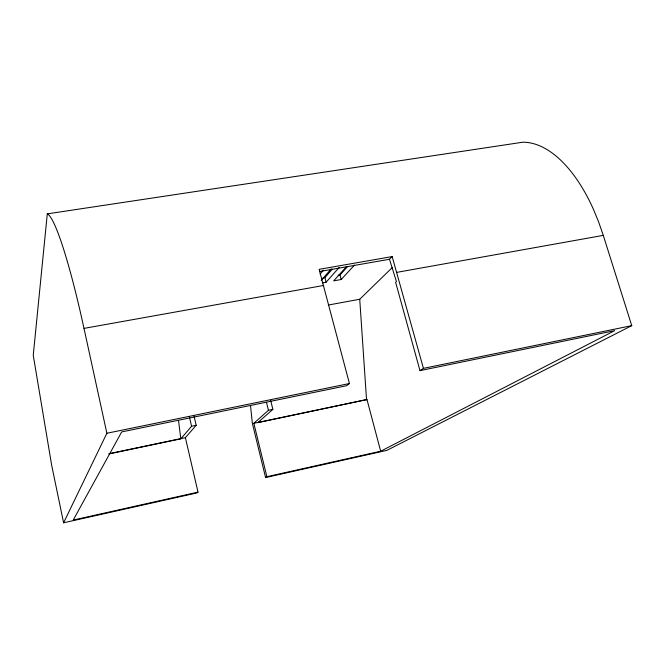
<?xml version="1.0" encoding="UTF-8"?>
<svg xmlns="http://www.w3.org/2000/svg" width="665" height="665" viewBox="0 0 665 665"><rect width="100%" height="100%" fill="white"/><g stroke="black" fill="none" stroke-linecap="round" stroke-linejoin="round"><path stroke-width="1" d="M250.522 405.675L252.334 423.198L265.584 477.545L386.822 450.388L631.75 325.651L603.288 235.377L598.517 221.611L593.105 208.569A140.689 70.764 79.6 0 0 522.798 142.21L47.29 213.864L33.25 355.293L51.679 465.309L63.599 522.79L197.04 492.906L198.012 492.133L185.394 437.661L196.183 425.292L194.055 416.215M63.599 522.79L106.874 433.256L83.998 328.385A158.112 16.268 79.2 0 0 47.29 213.864M320.114 274.08L323.406 270.214M108.944 453.929L180.822 438.834L191.578 426.248L196.183 425.292M321.203 280.455L331.303 268.826M322.999 277.962L324.894 277.629L332.251 269.184M322.301 282.883L326.099 282.209L339.175 267.446M346.706 266.424L333.655 280.863L341.187 279.516L354.503 265.052M338.094 275.285L339.973 274.953L347.471 266.682M389.474 259.267L392.167 256.574L423.43 368.36L419.981 370.638L395.617 282.226L396.415 281.486L389.474 259.267L319.973 271.461M328.327 305.036L359.732 299.25L392.441 267.405M265.584 477.545L266.881 476.714L253.839 423.289L268.444 410.297L272.874 409.374L270.647 400.388M257.729 422.682L272.874 409.374M392.167 256.574L319.125 269.342L349.433 383.53L346.54 385.725L121.687 431.918L73.216 520.072L198.012 492.133M258.743 422.466L366.98 399.532L380.679 451.236L266.881 476.714M380.679 451.236L614.701 330.638L419.981 370.638M109.077 453.688L185.394 437.661M253.839 423.289L366.98 399.532M106.874 433.256L349.433 383.53M423.43 368.36L631.75 325.651M83.998 328.385L323.689 285.451M396.905 272.342L603.288 235.377M339.973 274.953L341.187 279.516M324.894 277.629L326.099 282.209M266.466 402.3L268.444 410.297M189.458 417.154L191.578 426.248M178.503 420.446L180.822 438.834M359.732 299.25L366.548 399.823"/></g></svg>
